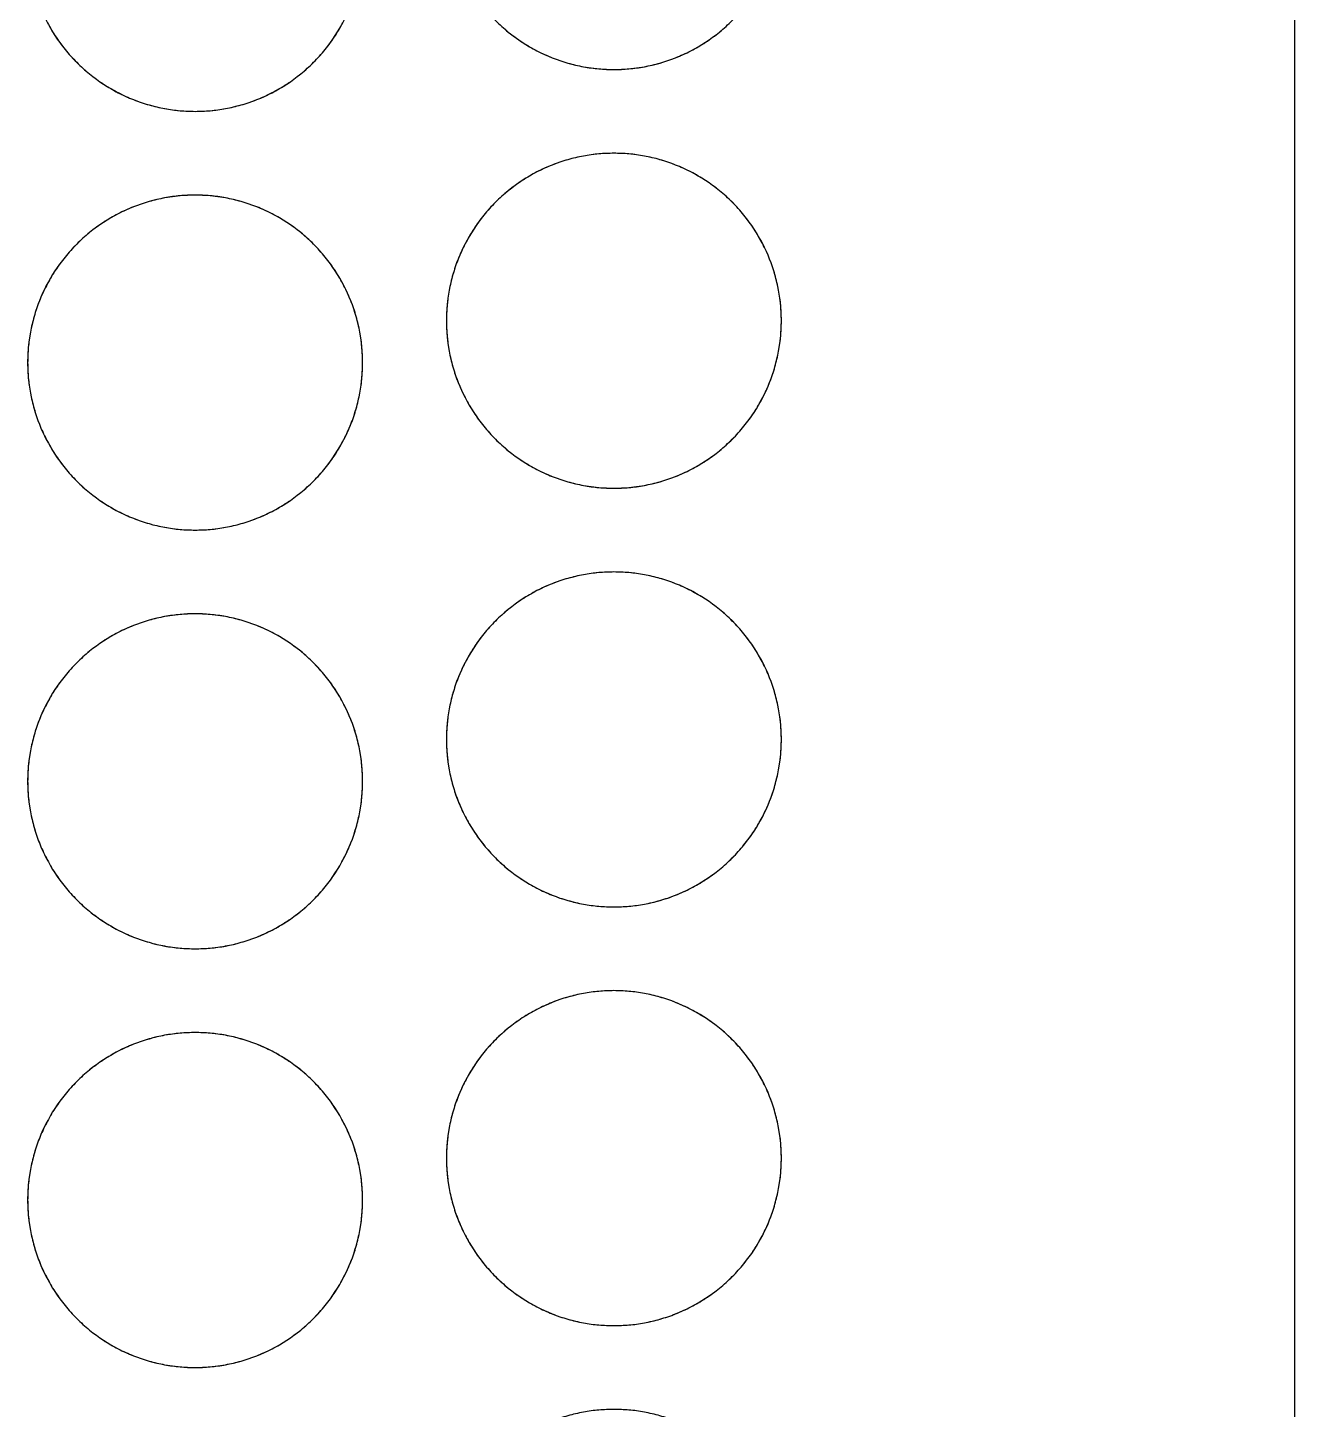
# Model space of a CAD drawing. Extents: x 85 to 185, y 98 to 200.
# Drawn here: x 160.8 to 185, y 122.4 to 148.8 of the extents above; entities that cross this region are included whole.
import ezdxf

# ---------------------------------------------------------------- set-up
doc = ezdxf.new("R2010")
doc.units = 0
doc.header["$MEASUREMENT"] = 0
doc.layers.get('0').update_dxf_attribs({"linetype": 'CONTINUOUS'})

msp = doc.modelspace()

# ---------------------------------------------------------------- linework, layer by layer
for points in [[(175.098, 200), (185, 200), (185, 100)], [(161.196, 148.859), (161.236, 148.788), (161.278, 148.718), (161.322, 148.649), (161.367, 148.581), (161.415, 148.514), (161.464, 148.448), (161.516, 148.383), (161.569, 148.32), (161.623, 148.257), (161.679, 148.197), (161.737, 148.137), (161.797, 148.079), (161.857, 148.023), (161.92, 147.969), (161.983, 147.916), (162.048, 147.864), (162.114, 147.815), (162.181, 147.767), (162.249, 147.722), (162.318, 147.678), (162.388, 147.636), (162.459, 147.596), (162.53, 147.557), (162.602, 147.521), (162.675, 147.487), (162.748, 147.455), (162.822, 147.425), (162.896, 147.396), (162.97, 147.37), (163.045, 147.346), (163.119, 147.324), (163.194, 147.303), (163.269, 147.285), (163.343, 147.268), (163.418, 147.253), (163.566, 147.23), (163.712, 147.213), (163.857, 147.203), (164, 147.2), (164.143, 147.203), (164.288, 147.213), (164.434, 147.23), (164.582, 147.253), (164.657, 147.268), (164.731, 147.285), (164.806, 147.303), (164.881, 147.324), (164.955, 147.346), (165.03, 147.37), (165.104, 147.396), (165.178, 147.425), (165.252, 147.455), (165.325, 147.487), (165.398, 147.521), (165.47, 147.557), (165.541, 147.596), (165.612, 147.636), (165.682, 147.678), (165.751, 147.722), (165.819, 147.767), (165.886, 147.815), (165.952, 147.864), (166.017, 147.916), (166.08, 147.969), (166.143, 148.023), (166.203, 148.079), (166.263, 148.137), (166.321, 148.197), (166.377, 148.257), (166.431, 148.32), (166.484, 148.383), (166.536, 148.448), (166.585, 148.514), (166.633, 148.581), (166.678, 148.649), (166.722, 148.718), (166.764, 148.788), (166.804, 148.859)], [(169.857, 148.823), (169.92, 148.769), (169.983, 148.716), (170.048, 148.664), (170.114, 148.615), (170.181, 148.567), (170.249, 148.522), (170.318, 148.478), (170.388, 148.436), (170.459, 148.396), (170.53, 148.357), (170.602, 148.321), (170.675, 148.287), (170.748, 148.255), (170.822, 148.225), (170.896, 148.196), (170.97, 148.17), (171.045, 148.146), (171.119, 148.124), (171.194, 148.103), (171.269, 148.085), (171.343, 148.068), (171.418, 148.053), (171.566, 148.03), (171.712, 148.013), (171.857, 148.003), (172, 148), (172.143, 148.003), (172.288, 148.013), (172.434, 148.03), (172.582, 148.053), (172.657, 148.068), (172.731, 148.085), (172.806, 148.103), (172.881, 148.124), (172.955, 148.146), (173.03, 148.17), (173.104, 148.196), (173.178, 148.225), (173.252, 148.255), (173.325, 148.287), (173.398, 148.321), (173.47, 148.357), (173.541, 148.396), (173.612, 148.436), (173.682, 148.478), (173.751, 148.522), (173.819, 148.567), (173.886, 148.615), (173.952, 148.664), (174.017, 148.716), (174.08, 148.769), (174.143, 148.823)]]:
    msp.add_lwpolyline(points)
for points in [[(175.2, 143.2), (175.197, 143.343), (175.187, 143.488), (175.17, 143.634), (175.147, 143.782), (175.132, 143.857), (175.115, 143.931), (175.097, 144.006), (175.076, 144.081), (175.054, 144.155), (175.03, 144.23), (175.004, 144.304), (174.975, 144.378), (174.945, 144.452), (174.913, 144.525), (174.879, 144.598), (174.843, 144.67), (174.804, 144.741), (174.764, 144.812), (174.722, 144.882), (174.678, 144.951), (174.633, 145.019), (174.585, 145.086), (174.536, 145.152), (174.484, 145.217), (174.431, 145.28), (174.377, 145.343), (174.321, 145.403), (174.263, 145.463), (174.203, 145.521), (174.143, 145.577), (174.08, 145.631), (174.017, 145.684), (173.952, 145.736), (173.886, 145.785), (173.819, 145.833), (173.751, 145.878), (173.682, 145.922), (173.612, 145.964), (173.541, 146.004), (173.47, 146.043), (173.398, 146.079), (173.325, 146.113), (173.252, 146.145), (173.178, 146.175), (173.104, 146.204), (173.03, 146.23), (172.955, 146.254), (172.881, 146.276), (172.806, 146.297), (172.731, 146.315), (172.657, 146.332), (172.582, 146.347), (172.434, 146.37), (172.288, 146.387), (172.143, 146.397), (172, 146.4), (171.857, 146.397), (171.712, 146.387), (171.566, 146.37), (171.418, 146.347), (171.343, 146.332), (171.269, 146.315), (171.194, 146.297), (171.119, 146.276), (171.045, 146.254), (170.97, 146.23), (170.896, 146.204), (170.822, 146.175), (170.748, 146.145), (170.675, 146.113), (170.602, 146.079), (170.53, 146.043), (170.459, 146.004), (170.388, 145.964), (170.318, 145.922), (170.249, 145.878), (170.181, 145.833), (170.114, 145.785), (170.048, 145.736), (169.983, 145.684), (169.92, 145.631), (169.857, 145.577), (169.797, 145.521), (169.737, 145.463), (169.679, 145.403), (169.623, 145.343), (169.569, 145.28), (169.516, 145.217), (169.464, 145.152), (169.415, 145.086), (169.367, 145.019), (169.322, 144.951), (169.278, 144.882), (169.236, 144.812), (169.196, 144.741), (169.157, 144.67), (169.121, 144.598), (169.087, 144.525), (169.055, 144.452), (169.025, 144.378), (168.996, 144.304), (168.97, 144.23), (168.946, 144.155), (168.924, 144.081), (168.903, 144.006), (168.885, 143.931), (168.868, 143.857), (168.853, 143.782), (168.83, 143.634), (168.813, 143.488), (168.803, 143.343), (168.8, 143.2), (168.803, 143.057), (168.813, 142.912), (168.83, 142.766), (168.853, 142.618), (168.868, 142.543), (168.885, 142.469), (168.903, 142.394), (168.924, 142.319), (168.946, 142.245), (168.97, 142.17), (168.996, 142.096), (169.025, 142.022), (169.055, 141.948), (169.087, 141.875), (169.121, 141.802), (169.157, 141.73), (169.196, 141.659), (169.236, 141.588), (169.278, 141.518), (169.322, 141.449), (169.367, 141.381), (169.415, 141.314), (169.464, 141.248), (169.516, 141.183), (169.569, 141.12), (169.623, 141.057), (169.679, 140.997), (169.737, 140.937), (169.797, 140.879), (169.857, 140.823), (169.92, 140.769), (169.983, 140.716), (170.048, 140.664), (170.114, 140.615), (170.181, 140.567), (170.249, 140.522), (170.318, 140.478), (170.388, 140.436), (170.459, 140.396), (170.53, 140.357), (170.602, 140.321), (170.675, 140.287), (170.748, 140.255), (170.822, 140.225), (170.896, 140.196), (170.97, 140.17), (171.045, 140.146), (171.119, 140.124), (171.194, 140.103), (171.269, 140.085), (171.343, 140.068), (171.418, 140.053), (171.566, 140.03), (171.712, 140.013), (171.857, 140.003), (172, 140), (172.143, 140.003), (172.288, 140.013), (172.434, 140.03), (172.582, 140.053), (172.657, 140.068), (172.731, 140.085), (172.806, 140.103), (172.881, 140.124), (172.955, 140.146), (173.03, 140.17), (173.104, 140.196), (173.178, 140.225), (173.252, 140.255), (173.325, 140.287), (173.398, 140.321), (173.47, 140.357), (173.541, 140.396), (173.612, 140.436), (173.682, 140.478), (173.751, 140.522), (173.819, 140.567), (173.886, 140.615), (173.952, 140.664), (174.017, 140.716), (174.08, 140.769), (174.143, 140.823), (174.203, 140.879), (174.263, 140.937), (174.321, 140.997), (174.377, 141.057), (174.431, 141.12), (174.484, 141.183), (174.536, 141.248), (174.585, 141.314), (174.633, 141.381), (174.678, 141.449), (174.722, 141.518), (174.764, 141.588), (174.804, 141.659), (174.843, 141.73), (174.879, 141.802), (174.913, 141.875), (174.945, 141.948), (174.975, 142.022), (175.004, 142.096), (175.03, 142.17), (175.054, 142.245), (175.076, 142.319), (175.097, 142.394), (175.115, 142.469), (175.132, 142.543), (175.147, 142.618), (175.17, 142.766), (175.187, 142.912), (175.197, 143.057), (175.2, 143.2)], [(167.2, 142.4), (167.197, 142.543), (167.187, 142.688), (167.17, 142.834), (167.147, 142.982), (167.132, 143.057), (167.115, 143.131), (167.097, 143.206), (167.076, 143.281), (167.054, 143.355), (167.03, 143.43), (167.004, 143.504), (166.975, 143.578), (166.945, 143.652), (166.913, 143.725), (166.879, 143.798), (166.843, 143.87), (166.804, 143.941), (166.764, 144.012), (166.722, 144.082), (166.678, 144.151), (166.633, 144.219), (166.585, 144.286), (166.536, 144.352), (166.484, 144.417), (166.431, 144.48), (166.377, 144.543), (166.321, 144.603), (166.263, 144.663), (166.203, 144.721), (166.143, 144.777), (166.08, 144.831), (166.017, 144.884), (165.952, 144.936), (165.886, 144.985), (165.819, 145.033), (165.751, 145.078), (165.682, 145.122), (165.612, 145.164), (165.541, 145.204), (165.47, 145.243), (165.398, 145.279), (165.325, 145.313), (165.252, 145.345), (165.178, 145.375), (165.104, 145.404), (165.03, 145.43), (164.955, 145.454), (164.881, 145.476), (164.806, 145.497), (164.731, 145.515), (164.657, 145.532), (164.582, 145.547), (164.434, 145.57), (164.288, 145.587), (164.143, 145.597), (164, 145.6), (163.857, 145.597), (163.712, 145.587), (163.566, 145.57), (163.418, 145.547), (163.343, 145.532), (163.269, 145.515), (163.194, 145.497), (163.119, 145.476), (163.045, 145.454), (162.97, 145.43), (162.896, 145.404), (162.822, 145.375), (162.748, 145.345), (162.675, 145.313), (162.602, 145.279), (162.53, 145.243), (162.459, 145.204), (162.388, 145.164), (162.318, 145.122), (162.249, 145.078), (162.181, 145.033), (162.114, 144.985), (162.048, 144.936), (161.983, 144.884), (161.92, 144.831), (161.857, 144.777), (161.797, 144.721), (161.737, 144.663), (161.679, 144.603), (161.623, 144.543), (161.569, 144.48), (161.516, 144.417), (161.464, 144.352), (161.415, 144.286), (161.367, 144.219), (161.322, 144.151), (161.278, 144.082), (161.236, 144.012), (161.196, 143.941), (161.157, 143.87), (161.121, 143.798), (161.087, 143.725), (161.055, 143.652), (161.025, 143.578), (160.996, 143.504), (160.97, 143.43), (160.946, 143.355), (160.924, 143.281), (160.903, 143.206), (160.885, 143.131), (160.868, 143.057), (160.853, 142.982), (160.83, 142.834), (160.813, 142.688), (160.803, 142.543), (160.8, 142.4), (160.803, 142.257), (160.813, 142.112), (160.83, 141.966), (160.853, 141.818), (160.868, 141.743), (160.885, 141.669), (160.903, 141.594), (160.924, 141.519), (160.946, 141.445), (160.97, 141.37), (160.996, 141.296), (161.025, 141.222), (161.055, 141.148), (161.087, 141.075), (161.121, 141.002), (161.157, 140.93), (161.196, 140.859), (161.236, 140.788), (161.278, 140.718), (161.322, 140.649), (161.367, 140.581), (161.415, 140.514), (161.464, 140.448), (161.516, 140.383), (161.569, 140.32), (161.623, 140.257), (161.679, 140.197), (161.737, 140.137), (161.797, 140.079), (161.857, 140.023), (161.92, 139.969), (161.983, 139.916), (162.048, 139.864), (162.114, 139.815), (162.181, 139.767), (162.249, 139.722), (162.318, 139.678), (162.388, 139.636), (162.459, 139.596), (162.53, 139.557), (162.602, 139.521), (162.675, 139.487), (162.748, 139.455), (162.822, 139.425), (162.896, 139.396), (162.97, 139.37), (163.045, 139.346), (163.119, 139.324), (163.194, 139.303), (163.269, 139.285), (163.343, 139.268), (163.418, 139.253), (163.566, 139.23), (163.712, 139.213), (163.857, 139.203), (164, 139.2), (164.143, 139.203), (164.288, 139.213), (164.434, 139.23), (164.582, 139.253), (164.657, 139.268), (164.731, 139.285), (164.806, 139.303), (164.881, 139.324), (164.955, 139.346), (165.03, 139.37), (165.104, 139.396), (165.178, 139.425), (165.252, 139.455), (165.325, 139.487), (165.398, 139.521), (165.47, 139.557), (165.541, 139.596), (165.612, 139.636), (165.682, 139.678), (165.751, 139.722), (165.819, 139.767), (165.886, 139.815), (165.952, 139.864), (166.017, 139.916), (166.08, 139.969), (166.143, 140.023), (166.203, 140.079), (166.263, 140.137), (166.321, 140.197), (166.377, 140.257), (166.431, 140.32), (166.484, 140.383), (166.536, 140.448), (166.585, 140.514), (166.633, 140.581), (166.678, 140.649), (166.722, 140.718), (166.764, 140.788), (166.804, 140.859), (166.843, 140.93), (166.879, 141.002), (166.913, 141.075), (166.945, 141.148), (166.975, 141.222), (167.004, 141.296), (167.03, 141.37), (167.054, 141.445), (167.076, 141.519), (167.097, 141.594), (167.115, 141.669), (167.132, 141.743), (167.147, 141.818), (167.17, 141.966), (167.187, 142.112), (167.197, 142.257), (167.2, 142.4)], [(175.2, 135.2), (175.197, 135.343), (175.187, 135.488), (175.17, 135.634), (175.147, 135.782), (175.132, 135.857), (175.115, 135.931), (175.097, 136.006), (175.076, 136.081), (175.054, 136.155), (175.03, 136.23), (175.004, 136.304), (174.975, 136.378), (174.945, 136.452), (174.913, 136.525), (174.879, 136.598), (174.843, 136.67), (174.804, 136.741), (174.764, 136.812), (174.722, 136.882), (174.678, 136.951), (174.633, 137.019), (174.585, 137.086), (174.536, 137.152), (174.484, 137.217), (174.431, 137.28), (174.377, 137.343), (174.321, 137.403), (174.263, 137.463), (174.203, 137.521), (174.143, 137.577), (174.08, 137.631), (174.017, 137.684), (173.952, 137.736), (173.886, 137.785), (173.819, 137.833), (173.751, 137.878), (173.682, 137.922), (173.612, 137.964), (173.541, 138.004), (173.47, 138.043), (173.398, 138.079), (173.325, 138.113), (173.252, 138.145), (173.178, 138.175), (173.104, 138.204), (173.03, 138.23), (172.955, 138.254), (172.881, 138.276), (172.806, 138.297), (172.731, 138.315), (172.657, 138.332), (172.582, 138.347), (172.434, 138.37), (172.288, 138.387), (172.143, 138.397), (172, 138.4), (171.857, 138.397), (171.712, 138.387), (171.566, 138.37), (171.418, 138.347), (171.343, 138.332), (171.269, 138.315), (171.194, 138.297), (171.119, 138.276), (171.045, 138.254), (170.97, 138.23), (170.896, 138.204), (170.822, 138.175), (170.748, 138.145), (170.675, 138.113), (170.602, 138.079), (170.53, 138.043), (170.459, 138.004), (170.388, 137.964), (170.318, 137.922), (170.249, 137.878), (170.181, 137.833), (170.114, 137.785), (170.048, 137.736), (169.983, 137.684), (169.92, 137.631), (169.857, 137.577), (169.797, 137.521), (169.737, 137.463), (169.679, 137.403), (169.623, 137.343), (169.569, 137.28), (169.516, 137.217), (169.464, 137.152), (169.415, 137.086), (169.367, 137.019), (169.322, 136.951), (169.278, 136.882), (169.236, 136.812), (169.196, 136.741), (169.157, 136.67), (169.121, 136.598), (169.087, 136.525), (169.055, 136.452), (169.025, 136.378), (168.996, 136.304), (168.97, 136.23), (168.946, 136.155), (168.924, 136.081), (168.903, 136.006), (168.885, 135.931), (168.868, 135.857), (168.853, 135.782), (168.83, 135.634), (168.813, 135.488), (168.803, 135.343), (168.8, 135.2), (168.803, 135.057), (168.813, 134.912), (168.83, 134.766), (168.853, 134.618), (168.868, 134.543), (168.885, 134.469), (168.903, 134.394), (168.924, 134.319), (168.946, 134.245), (168.97, 134.17), (168.996, 134.096), (169.025, 134.022), (169.055, 133.948), (169.087, 133.875), (169.121, 133.802), (169.157, 133.73), (169.196, 133.659), (169.236, 133.588), (169.278, 133.518), (169.322, 133.449), (169.367, 133.381), (169.415, 133.314), (169.464, 133.248), (169.516, 133.183), (169.569, 133.12), (169.623, 133.057), (169.679, 132.997), (169.737, 132.937), (169.797, 132.879), (169.857, 132.823), (169.92, 132.769), (169.983, 132.716), (170.048, 132.664), (170.114, 132.615), (170.181, 132.567), (170.249, 132.522), (170.318, 132.478), (170.388, 132.436), (170.459, 132.396), (170.53, 132.357), (170.602, 132.321), (170.675, 132.287), (170.748, 132.255), (170.822, 132.225), (170.896, 132.196), (170.97, 132.17), (171.045, 132.146), (171.119, 132.124), (171.194, 132.103), (171.269, 132.085), (171.343, 132.068), (171.418, 132.053), (171.566, 132.03), (171.712, 132.013), (171.857, 132.003), (172, 132), (172.143, 132.003), (172.288, 132.013), (172.434, 132.03), (172.582, 132.053), (172.657, 132.068), (172.731, 132.085), (172.806, 132.103), (172.881, 132.124), (172.955, 132.146), (173.03, 132.17), (173.104, 132.196), (173.178, 132.225), (173.252, 132.255), (173.325, 132.287), (173.398, 132.321), (173.47, 132.357), (173.541, 132.396), (173.612, 132.436), (173.682, 132.478), (173.751, 132.522), (173.819, 132.567), (173.886, 132.615), (173.952, 132.664), (174.017, 132.716), (174.08, 132.769), (174.143, 132.823), (174.203, 132.879), (174.263, 132.937), (174.321, 132.997), (174.377, 133.057), (174.431, 133.12), (174.484, 133.183), (174.536, 133.248), (174.585, 133.314), (174.633, 133.381), (174.678, 133.449), (174.722, 133.518), (174.764, 133.588), (174.804, 133.659), (174.843, 133.73), (174.879, 133.802), (174.913, 133.875), (174.945, 133.948), (174.975, 134.022), (175.004, 134.096), (175.03, 134.17), (175.054, 134.245), (175.076, 134.319), (175.097, 134.394), (175.115, 134.469), (175.132, 134.543), (175.147, 134.618), (175.17, 134.766), (175.187, 134.912), (175.197, 135.057), (175.2, 135.2)], [(167.2, 134.4), (167.197, 134.543), (167.187, 134.688), (167.17, 134.834), (167.147, 134.982), (167.132, 135.057), (167.115, 135.131), (167.097, 135.206), (167.076, 135.281), (167.054, 135.355), (167.03, 135.43), (167.004, 135.504), (166.975, 135.578), (166.945, 135.652), (166.913, 135.725), (166.879, 135.798), (166.843, 135.87), (166.804, 135.941), (166.764, 136.012), (166.722, 136.082), (166.678, 136.151), (166.633, 136.219), (166.585, 136.286), (166.536, 136.352), (166.484, 136.417), (166.431, 136.48), (166.377, 136.543), (166.321, 136.603), (166.263, 136.663), (166.203, 136.721), (166.143, 136.777), (166.08, 136.831), (166.017, 136.884), (165.952, 136.936), (165.886, 136.985), (165.819, 137.033), (165.751, 137.078), (165.682, 137.122), (165.612, 137.164), (165.541, 137.204), (165.47, 137.243), (165.398, 137.279), (165.325, 137.313), (165.252, 137.345), (165.178, 137.375), (165.104, 137.404), (165.03, 137.43), (164.955, 137.454), (164.881, 137.476), (164.806, 137.497), (164.731, 137.515), (164.657, 137.532), (164.582, 137.547), (164.434, 137.57), (164.288, 137.587), (164.143, 137.597), (164, 137.6), (163.857, 137.597), (163.712, 137.587), (163.566, 137.57), (163.418, 137.547), (163.343, 137.532), (163.269, 137.515), (163.194, 137.497), (163.119, 137.476), (163.045, 137.454), (162.97, 137.43), (162.896, 137.404), (162.822, 137.375), (162.748, 137.345), (162.675, 137.313), (162.602, 137.279), (162.53, 137.243), (162.459, 137.204), (162.388, 137.164), (162.318, 137.122), (162.249, 137.078), (162.181, 137.033), (162.114, 136.985), (162.048, 136.936), (161.983, 136.884), (161.92, 136.831), (161.857, 136.777), (161.797, 136.721), (161.737, 136.663), (161.679, 136.603), (161.623, 136.543), (161.569, 136.48), (161.516, 136.417), (161.464, 136.352), (161.415, 136.286), (161.367, 136.219), (161.322, 136.151), (161.278, 136.082), (161.236, 136.012), (161.196, 135.941), (161.157, 135.87), (161.121, 135.798), (161.087, 135.725), (161.055, 135.652), (161.025, 135.578), (160.996, 135.504), (160.97, 135.43), (160.946, 135.355), (160.924, 135.281), (160.903, 135.206), (160.885, 135.131), (160.868, 135.057), (160.853, 134.982), (160.83, 134.834), (160.813, 134.688), (160.803, 134.543), (160.8, 134.4), (160.803, 134.257), (160.813, 134.112), (160.83, 133.966), (160.853, 133.818), (160.868, 133.743), (160.885, 133.669), (160.903, 133.594), (160.924, 133.519), (160.946, 133.445), (160.97, 133.37), (160.996, 133.296), (161.025, 133.222), (161.055, 133.148), (161.087, 133.075), (161.121, 133.002), (161.157, 132.93), (161.196, 132.859), (161.236, 132.788), (161.278, 132.718), (161.322, 132.649), (161.367, 132.581), (161.415, 132.514), (161.464, 132.448), (161.516, 132.383), (161.569, 132.32), (161.623, 132.257), (161.679, 132.197), (161.737, 132.137), (161.797, 132.079), (161.857, 132.023), (161.92, 131.969), (161.983, 131.916), (162.048, 131.864), (162.114, 131.815), (162.181, 131.767), (162.249, 131.722), (162.318, 131.678), (162.388, 131.636), (162.459, 131.596), (162.53, 131.557), (162.602, 131.521), (162.675, 131.487), (162.748, 131.455), (162.822, 131.425), (162.896, 131.396), (162.97, 131.37), (163.045, 131.346), (163.119, 131.324), (163.194, 131.303), (163.269, 131.285), (163.343, 131.268), (163.418, 131.253), (163.566, 131.23), (163.712, 131.213), (163.857, 131.203), (164, 131.2), (164.143, 131.203), (164.288, 131.213), (164.434, 131.23), (164.582, 131.253), (164.657, 131.268), (164.731, 131.285), (164.806, 131.303), (164.881, 131.324), (164.955, 131.346), (165.03, 131.37), (165.104, 131.396), (165.178, 131.425), (165.252, 131.455), (165.325, 131.487), (165.398, 131.521), (165.47, 131.557), (165.541, 131.596), (165.612, 131.636), (165.682, 131.678), (165.751, 131.722), (165.819, 131.767), (165.886, 131.815), (165.952, 131.864), (166.017, 131.916), (166.08, 131.969), (166.143, 132.023), (166.203, 132.079), (166.263, 132.137), (166.321, 132.197), (166.377, 132.257), (166.431, 132.32), (166.484, 132.383), (166.536, 132.448), (166.585, 132.514), (166.633, 132.581), (166.678, 132.649), (166.722, 132.718), (166.764, 132.788), (166.804, 132.859), (166.843, 132.93), (166.879, 133.002), (166.913, 133.075), (166.945, 133.148), (166.975, 133.222), (167.004, 133.296), (167.03, 133.37), (167.054, 133.445), (167.076, 133.519), (167.097, 133.594), (167.115, 133.669), (167.132, 133.743), (167.147, 133.818), (167.17, 133.966), (167.187, 134.112), (167.197, 134.257), (167.2, 134.4)], [(175.2, 127.2), (175.197, 127.343), (175.187, 127.488), (175.17, 127.634), (175.147, 127.782), (175.132, 127.857), (175.115, 127.931), (175.097, 128.006), (175.076, 128.081), (175.054, 128.155), (175.03, 128.23), (175.004, 128.304), (174.975, 128.378), (174.945, 128.452), (174.913, 128.525), (174.879, 128.598), (174.843, 128.67), (174.804, 128.741), (174.764, 128.812), (174.722, 128.882), (174.678, 128.951), (174.633, 129.019), (174.585, 129.086), (174.536, 129.152), (174.484, 129.217), (174.431, 129.28), (174.377, 129.343), (174.321, 129.403), (174.263, 129.463), (174.203, 129.521), (174.143, 129.577), (174.08, 129.631), (174.017, 129.684), (173.952, 129.736), (173.886, 129.785), (173.819, 129.833), (173.751, 129.878), (173.682, 129.922), (173.612, 129.964), (173.541, 130.004), (173.47, 130.043), (173.398, 130.079), (173.325, 130.113), (173.252, 130.145), (173.178, 130.175), (173.104, 130.204), (173.03, 130.23), (172.955, 130.254), (172.881, 130.276), (172.806, 130.297), (172.731, 130.315), (172.657, 130.332), (172.582, 130.347), (172.434, 130.37), (172.288, 130.387), (172.143, 130.397), (172, 130.4), (171.857, 130.397), (171.712, 130.387), (171.566, 130.37), (171.418, 130.347), (171.343, 130.332), (171.269, 130.315), (171.194, 130.297), (171.119, 130.276), (171.045, 130.254), (170.97, 130.23), (170.896, 130.204), (170.822, 130.175), (170.748, 130.145), (170.675, 130.113), (170.602, 130.079), (170.53, 130.043), (170.459, 130.004), (170.388, 129.964), (170.318, 129.922), (170.249, 129.878), (170.181, 129.833), (170.114, 129.785), (170.048, 129.736), (169.983, 129.684), (169.92, 129.631), (169.857, 129.577), (169.797, 129.521), (169.737, 129.463), (169.679, 129.403), (169.623, 129.343), (169.569, 129.28), (169.516, 129.217), (169.464, 129.152), (169.415, 129.086), (169.367, 129.019), (169.322, 128.951), (169.278, 128.882), (169.236, 128.812), (169.196, 128.741), (169.157, 128.67), (169.121, 128.598), (169.087, 128.525), (169.055, 128.452), (169.025, 128.378), (168.996, 128.304), (168.97, 128.23), (168.946, 128.155), (168.924, 128.081), (168.903, 128.006), (168.885, 127.931), (168.868, 127.857), (168.853, 127.782), (168.83, 127.634), (168.813, 127.488), (168.803, 127.343), (168.8, 127.2), (168.803, 127.057), (168.813, 126.912), (168.83, 126.766), (168.853, 126.618), (168.868, 126.543), (168.885, 126.469), (168.903, 126.394), (168.924, 126.319), (168.946, 126.245), (168.97, 126.17), (168.996, 126.096), (169.025, 126.022), (169.055, 125.948), (169.087, 125.875), (169.121, 125.802), (169.157, 125.73), (169.196, 125.659), (169.236, 125.588), (169.278, 125.518), (169.322, 125.449), (169.367, 125.381), (169.415, 125.314), (169.464, 125.248), (169.516, 125.183), (169.569, 125.12), (169.623, 125.057), (169.679, 124.997), (169.737, 124.937), (169.797, 124.879), (169.857, 124.823), (169.92, 124.769), (169.983, 124.716), (170.048, 124.664), (170.114, 124.615), (170.181, 124.567), (170.249, 124.522), (170.318, 124.478), (170.388, 124.436), (170.459, 124.396), (170.53, 124.357), (170.602, 124.321), (170.675, 124.287), (170.748, 124.255), (170.822, 124.225), (170.896, 124.196), (170.97, 124.17), (171.045, 124.146), (171.119, 124.124), (171.194, 124.103), (171.269, 124.085), (171.343, 124.068), (171.418, 124.053), (171.566, 124.03), (171.712, 124.013), (171.857, 124.003), (172, 124), (172.143, 124.003), (172.288, 124.013), (172.434, 124.03), (172.582, 124.053), (172.657, 124.068), (172.731, 124.085), (172.806, 124.103), (172.881, 124.124), (172.955, 124.146), (173.03, 124.17), (173.104, 124.196), (173.178, 124.225), (173.252, 124.255), (173.325, 124.287), (173.398, 124.321), (173.47, 124.357), (173.541, 124.396), (173.612, 124.436), (173.682, 124.478), (173.751, 124.522), (173.819, 124.567), (173.886, 124.615), (173.952, 124.664), (174.017, 124.716), (174.08, 124.769), (174.143, 124.823), (174.203, 124.879), (174.263, 124.937), (174.321, 124.997), (174.377, 125.057), (174.431, 125.12), (174.484, 125.183), (174.536, 125.248), (174.585, 125.314), (174.633, 125.381), (174.678, 125.449), (174.722, 125.518), (174.764, 125.588), (174.804, 125.659), (174.843, 125.73), (174.879, 125.802), (174.913, 125.875), (174.945, 125.948), (174.975, 126.022), (175.004, 126.096), (175.03, 126.17), (175.054, 126.245), (175.076, 126.319), (175.097, 126.394), (175.115, 126.469), (175.132, 126.543), (175.147, 126.618), (175.17, 126.766), (175.187, 126.912), (175.197, 127.057), (175.2, 127.2)], [(167.2, 126.4), (167.197, 126.543), (167.187, 126.688), (167.17, 126.834), (167.147, 126.982), (167.132, 127.057), (167.115, 127.131), (167.097, 127.206), (167.076, 127.281), (167.054, 127.355), (167.03, 127.43), (167.004, 127.504), (166.975, 127.578), (166.945, 127.652), (166.913, 127.725), (166.879, 127.798), (166.843, 127.87), (166.804, 127.941), (166.764, 128.012), (166.722, 128.082), (166.678, 128.151), (166.633, 128.219), (166.585, 128.286), (166.536, 128.352), (166.484, 128.417), (166.431, 128.48), (166.377, 128.543), (166.321, 128.603), (166.263, 128.663), (166.203, 128.721), (166.143, 128.777), (166.08, 128.831), (166.017, 128.884), (165.952, 128.936), (165.886, 128.985), (165.819, 129.033), (165.751, 129.078), (165.682, 129.122), (165.612, 129.164), (165.541, 129.204), (165.47, 129.243), (165.398, 129.279), (165.325, 129.313), (165.252, 129.345), (165.178, 129.375), (165.104, 129.404), (165.03, 129.43), (164.955, 129.454), (164.881, 129.476), (164.806, 129.497), (164.731, 129.515), (164.657, 129.532), (164.582, 129.547), (164.434, 129.57), (164.288, 129.587), (164.143, 129.597), (164, 129.6), (163.857, 129.597), (163.712, 129.587), (163.566, 129.57), (163.418, 129.547), (163.343, 129.532), (163.269, 129.515), (163.194, 129.497), (163.119, 129.476), (163.045, 129.454), (162.97, 129.43), (162.896, 129.404), (162.822, 129.375), (162.748, 129.345), (162.675, 129.313), (162.602, 129.279), (162.53, 129.243), (162.459, 129.204), (162.388, 129.164), (162.318, 129.122), (162.249, 129.078), (162.181, 129.033), (162.114, 128.985), (162.048, 128.936), (161.983, 128.884), (161.92, 128.831), (161.857, 128.777), (161.797, 128.721), (161.737, 128.663), (161.679, 128.603), (161.623, 128.543), (161.569, 128.48), (161.516, 128.417), (161.464, 128.352), (161.415, 128.286), (161.367, 128.219), (161.322, 128.151), (161.278, 128.082), (161.236, 128.012), (161.196, 127.941), (161.157, 127.87), (161.121, 127.798), (161.087, 127.725), (161.055, 127.652), (161.025, 127.578), (160.996, 127.504), (160.97, 127.43), (160.946, 127.355), (160.924, 127.281), (160.903, 127.206), (160.885, 127.131), (160.868, 127.057), (160.853, 126.982), (160.83, 126.834), (160.813, 126.688), (160.803, 126.543), (160.8, 126.4), (160.803, 126.257), (160.813, 126.112), (160.83, 125.966), (160.853, 125.818), (160.868, 125.743), (160.885, 125.669), (160.903, 125.594), (160.924, 125.519), (160.946, 125.445), (160.97, 125.37), (160.996, 125.296), (161.025, 125.222), (161.055, 125.148), (161.087, 125.075), (161.121, 125.002), (161.157, 124.93), (161.196, 124.859), (161.236, 124.788), (161.278, 124.718), (161.322, 124.649), (161.367, 124.581), (161.415, 124.514), (161.464, 124.448), (161.516, 124.383), (161.569, 124.32), (161.623, 124.257), (161.679, 124.197), (161.737, 124.137), (161.797, 124.079), (161.857, 124.023), (161.92, 123.969), (161.983, 123.916), (162.048, 123.864), (162.114, 123.815), (162.181, 123.767), (162.249, 123.722), (162.318, 123.678), (162.388, 123.636), (162.459, 123.596), (162.53, 123.557), (162.602, 123.521), (162.675, 123.487), (162.748, 123.455), (162.822, 123.425), (162.896, 123.396), (162.97, 123.37), (163.045, 123.346), (163.119, 123.324), (163.194, 123.303), (163.269, 123.285), (163.343, 123.268), (163.418, 123.253), (163.566, 123.23), (163.712, 123.213), (163.857, 123.203), (164, 123.2), (164.143, 123.203), (164.288, 123.213), (164.434, 123.23), (164.582, 123.253), (164.657, 123.268), (164.731, 123.285), (164.806, 123.303), (164.881, 123.324), (164.955, 123.346), (165.03, 123.37), (165.104, 123.396), (165.178, 123.425), (165.252, 123.455), (165.325, 123.487), (165.398, 123.521), (165.47, 123.557), (165.541, 123.596), (165.612, 123.636), (165.682, 123.678), (165.751, 123.722), (165.819, 123.767), (165.886, 123.815), (165.952, 123.864), (166.017, 123.916), (166.08, 123.969), (166.143, 124.023), (166.203, 124.079), (166.263, 124.137), (166.321, 124.197), (166.377, 124.257), (166.431, 124.32), (166.484, 124.383), (166.536, 124.448), (166.585, 124.514), (166.633, 124.581), (166.678, 124.649), (166.722, 124.718), (166.764, 124.788), (166.804, 124.859), (166.843, 124.93), (166.879, 125.002), (166.913, 125.075), (166.945, 125.148), (166.975, 125.222), (167.004, 125.296), (167.03, 125.37), (167.054, 125.445), (167.076, 125.519), (167.097, 125.594), (167.115, 125.669), (167.132, 125.743), (167.147, 125.818), (167.17, 125.966), (167.187, 126.112), (167.197, 126.257), (167.2, 126.4)]]:
    msp.add_lwpolyline(points, close=True)
for points in [[(168.8, 151.2), (168.8, 148), (172, 148)], [(172, 148), (175.2, 148), (175.2, 151.2)], [(160.8, 150.4), (160.8, 147.2), (164, 147.2)], [(164, 147.2), (167.2, 147.2), (167.2, 150.4)], [(172, 146.4), (168.8, 146.4), (168.8, 143.2)], [(175.2, 143.2), (175.2, 146.4), (172, 146.4)], [(164, 145.6), (160.8, 145.6), (160.8, 142.4)], [(167.2, 142.4), (167.2, 145.6), (164, 145.6)], [(168.8, 143.2), (168.8, 140), (172, 140)], [(172, 140), (175.2, 140), (175.2, 143.2)], [(160.8, 142.4), (160.8, 139.2), (164, 139.2)], [(164, 139.2), (167.2, 139.2), (167.2, 142.4)], [(172, 138.4), (168.8, 138.4), (168.8, 135.2)], [(175.2, 135.2), (175.2, 138.4), (172, 138.4)], [(164, 137.6), (160.8, 137.6), (160.8, 134.4)], [(167.2, 134.4), (167.2, 137.6), (164, 137.6)], [(168.8, 135.2), (168.8, 132), (172, 132)], [(172, 132), (175.2, 132), (175.2, 135.2)], [(160.8, 134.4), (160.8, 131.2), (164, 131.2)], [(164, 131.2), (167.2, 131.2), (167.2, 134.4)], [(172, 130.4), (168.8, 130.4), (168.8, 127.2)], [(175.2, 127.2), (175.2, 130.4), (172, 130.4)], [(164, 129.6), (160.8, 129.6), (160.8, 126.4)], [(167.2, 126.4), (167.2, 129.6), (164, 129.6)], [(168.8, 127.2), (168.8, 124), (172, 124)], [(172, 124), (175.2, 124), (175.2, 127.2)], [(160.8, 126.4), (160.8, 123.2), (164, 123.2)], [(164, 123.2), (167.2, 123.2), (167.2, 126.4)], [(172, 122.4), (168.8, 122.4), (168.8, 119.2)], [(175.2, 119.2), (175.2, 122.4), (172, 122.4)]]:
    msp.add_rational_spline(points, [1, 0.707106781187, 1], degree=2)

doc.saveas('drawing.dxf')
